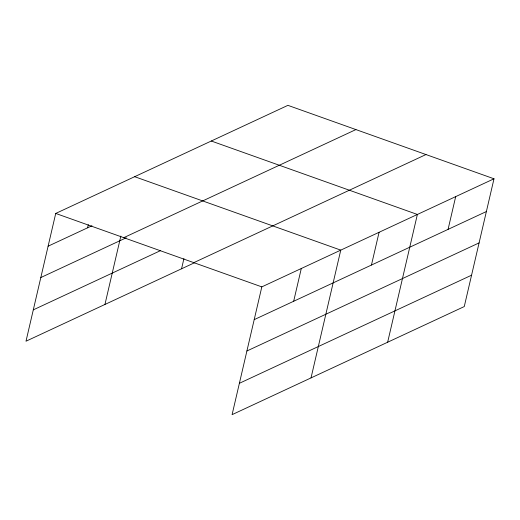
<?xml version="1.0" encoding="UTF-8"?>
<svg xmlns="http://www.w3.org/2000/svg" width="520" height="520" viewBox="0 0 520 520"><rect width="100%" height="100%" fill="white"/><g stroke="black" fill="none" stroke-linecap="round" stroke-linejoin="round"><path stroke-width="0.78" d="M494 178.789L261.82 286.884L232.089 414.654L464.269 306.56L494 178.789L287.911 105.346L55.731 213.441L26 341.211L194.571 262.73M87.581 227.812L88.309 224.698M104.942 304.46L120.848 236.093M181.558 268.788L183.931 258.596M293.67 301.256L301.294 268.508M311.025 377.904L340.762 250.127L134.673 176.69M371.449 265.044L379.074 232.297M387.647 342.231L417.378 214.461L211.296 141.017M448.071 229.379L455.689 196.625M48.113 246.194L91.969 225.771M123.741 237.672L355.921 129.584M40.813 277.55L126.263 237.77M33.3 309.855L160.667 250.556M193.811 262.646L425.99 154.55M254.202 319.637L486.375 211.542M246.903 350.994L479.082 242.899M239.382 383.299L471.562 275.204M55.731 213.441L261.82 286.884"/></g></svg>
